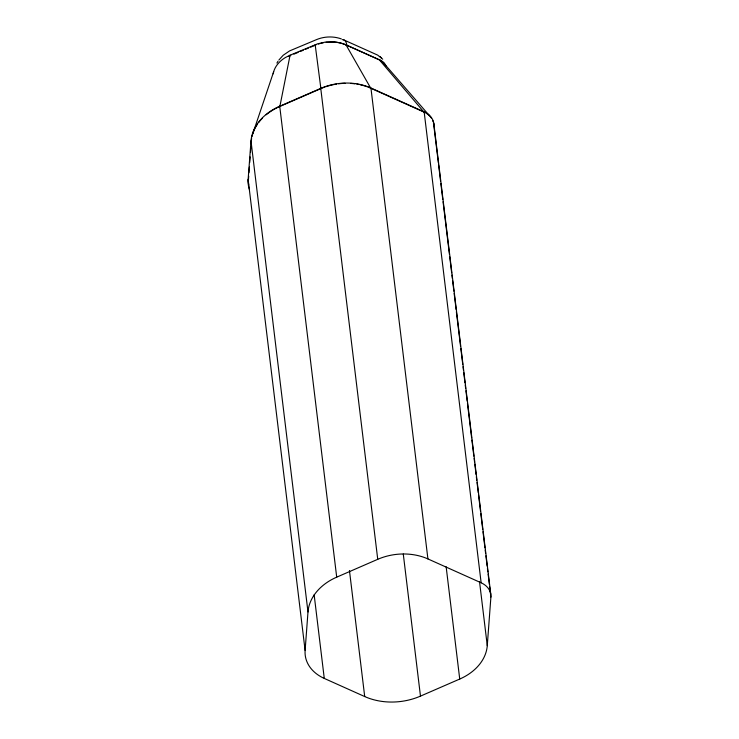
<?xml version="1.0" encoding="UTF-8"?>
<svg xmlns="http://www.w3.org/2000/svg" width="739" height="739" viewBox="0 0 739 739"><rect width="100%" height="100%" fill="white"/><g stroke="black" fill="none" stroke-linecap="round" stroke-linejoin="round"><path stroke-width="1.11" d="M489.652 586.738L490.899 597.047L487.269 645.664A50.363 38.123 -6.9 0 1 459.732 679.049L420.473 696.12A56.035 42.419 -6.9 0 1 364.706 696.554L324.273 678.42A42.705 32.331 -6.9 0 1 305.115 650.44L248.128 179.503L251.001 141.047A52.515 39.758 -6.9 0 1 279.721 106.231L320.754 88.384A50.418 38.169 -6.9 0 1 370.932 87.996L424.149 111.857A21.764 16.48 -6.9 0 1 433.904 126.12L438.347 162.783M248.71 176.104L248.452 179.494A42.382 32.082 -6.9 0 0 248.673 185.101M248.96 172.714L249.385 167.06M249.717 162.534L250.142 156.88M250.484 152.354L250.9 146.701M251.158 143.311L251.325 141.047A52.201 39.509 -6.9 0 1 251.629 138.442M305.115 650.44L307.987 611.975L251.001 141.047M266.169 114.757A52.201 39.509 -6.9 0 1 279.869 106.444L290.067 55.185L317.613 43.823L325.391 42.068L333.455 41.855M273.19 73.817L273.661 71.738A30.013 22.715 -6.9 0 1 285.356 57.559L290.067 55.185M273.661 71.738L252.627 134.138A52.201 39.509 -6.9 0 1 257.44 124.217M276.913 63.064L278.012 61.235M278.908 59.998L283.213 55.24L289.614 50.899L316.708 39.536C324.476 36.35 333.409 36.091 341.326 38.899M288.386 56.561L290.806 55.416M279.869 106.444L320.892 88.606L315.174 44.737M307.987 611.975A52.515 39.758 -6.9 0 1 336.707 577.159L377.74 559.312A50.418 38.169 -6.9 0 1 427.918 558.924L481.135 582.794A21.764 16.48 -6.9 0 1 490.899 597.047M293.946 54.141L298.131 52.367M300.228 51.527L303.359 50.187M305.456 49.347L308.588 48.017M310.685 47.148L315.913 44.968M318.352 44.054L320.033 43.555M320.874 43.296L323.479 42.714M326.13 42.299L334.194 42.086L331.506 42.012M343.441 39.749L377.694 55.129L382.728 59.185M386.007 66.214L385.712 65.365A13.792 10.438 -6.9 0 0 380.132 60.182L346.794 45.19A32.627 24.701 -6.9 0 0 334.194 42.086M333.455 41.855A32.627 24.701 -6.9 0 1 346.055 44.959L380.142 60.173M371.8 88.68L423.964 112.079A21.44 16.23 -6.9 0 1 425.479 112.827M379.864 56.423L380.456 56.931M380.964 57.365L381.629 57.928M383.495 62.833L430.421 116.799A21.44 16.23 -6.9 0 1 431.336 117.991M423.964 112.079L379.412 59.914A13.81 10.457 -6.9 0 1 384.991 65.134M346.055 44.959L370.756 88.218A50.095 37.92 -6.9 0 0 367.967 87.054M433.793 123.247L490.779 594.174M438.624 165.074L440.564 181.12M440.841 183.411L442.781 199.447M443.058 201.747L449.441 254.447M449.718 256.738L451.658 272.783M451.935 275.074L452.351 278.511M452.628 280.802L453.875 291.12M454.152 293.411L456.092 309.447M456.369 311.738L460.536 346.12M460.813 348.411L462.753 364.447M463.03 366.738L463.445 370.174M463.722 372.474L464.97 382.784M465.247 385.074L465.662 388.511M465.939 390.802L467.187 401.12M467.464 403.411L471.621 437.784M471.898 440.074L473.847 456.111M474.124 458.411L474.54 461.847M474.817 464.138L476.064 474.447M476.341 476.738L476.757 480.174M477.034 482.465L478.281 492.784M478.558 495.075L480.498 511.111M480.775 513.402L482.715 529.447M482.992 531.738L484.932 547.784M485.209 550.075L485.625 553.511M485.902 555.802L487.158 566.111M487.435 568.402L487.851 571.847M488.128 574.138L489.375 584.447M424.149 111.857L481.135 582.794M479.509 581.491L487.269 645.664M446.144 566.758L459.732 679.049M370.932 87.996L427.918 558.924M403.282 554.038L420.473 696.12M320.754 88.384L377.74 559.312M349.455 570.517L364.706 696.554M279.721 106.231L336.707 577.159M314.149 594.775L324.273 678.42M249.523 189.711A42.705 32.331 -6.9 0 1 248.128 179.503M433.47 123.293A21.44 16.23 -6.9 0 1 433.581 126.129M426.893 113.686A21.44 16.23 -6.9 0 1 429.368 115.672M432.712 120.549A21.44 16.23 -6.9 0 1 433.165 121.907M251.953 136.715A52.201 39.509 -6.9 0 1 252.378 134.997M258.567 122.656A52.201 39.509 -6.9 0 1 262.419 118.185M321.871 88.181A50.095 37.92 -6.9 0 1 324.874 87.036M325.89 86.685A50.095 37.92 -6.9 0 1 336.43 84.107M338.591 83.803A50.095 37.92 -6.9 0 1 345.122 83.313M350.535 83.405A50.095 37.92 -6.9 0 1 354.822 83.812M356.928 84.117A50.095 37.92 -6.9 0 1 359.015 84.495M360.041 84.708A50.095 37.92 -6.9 0 1 367.006 86.703M342.296 39.629A21.32 8.443 -66.9 0 1 346.785 45.218"/></g></svg>
